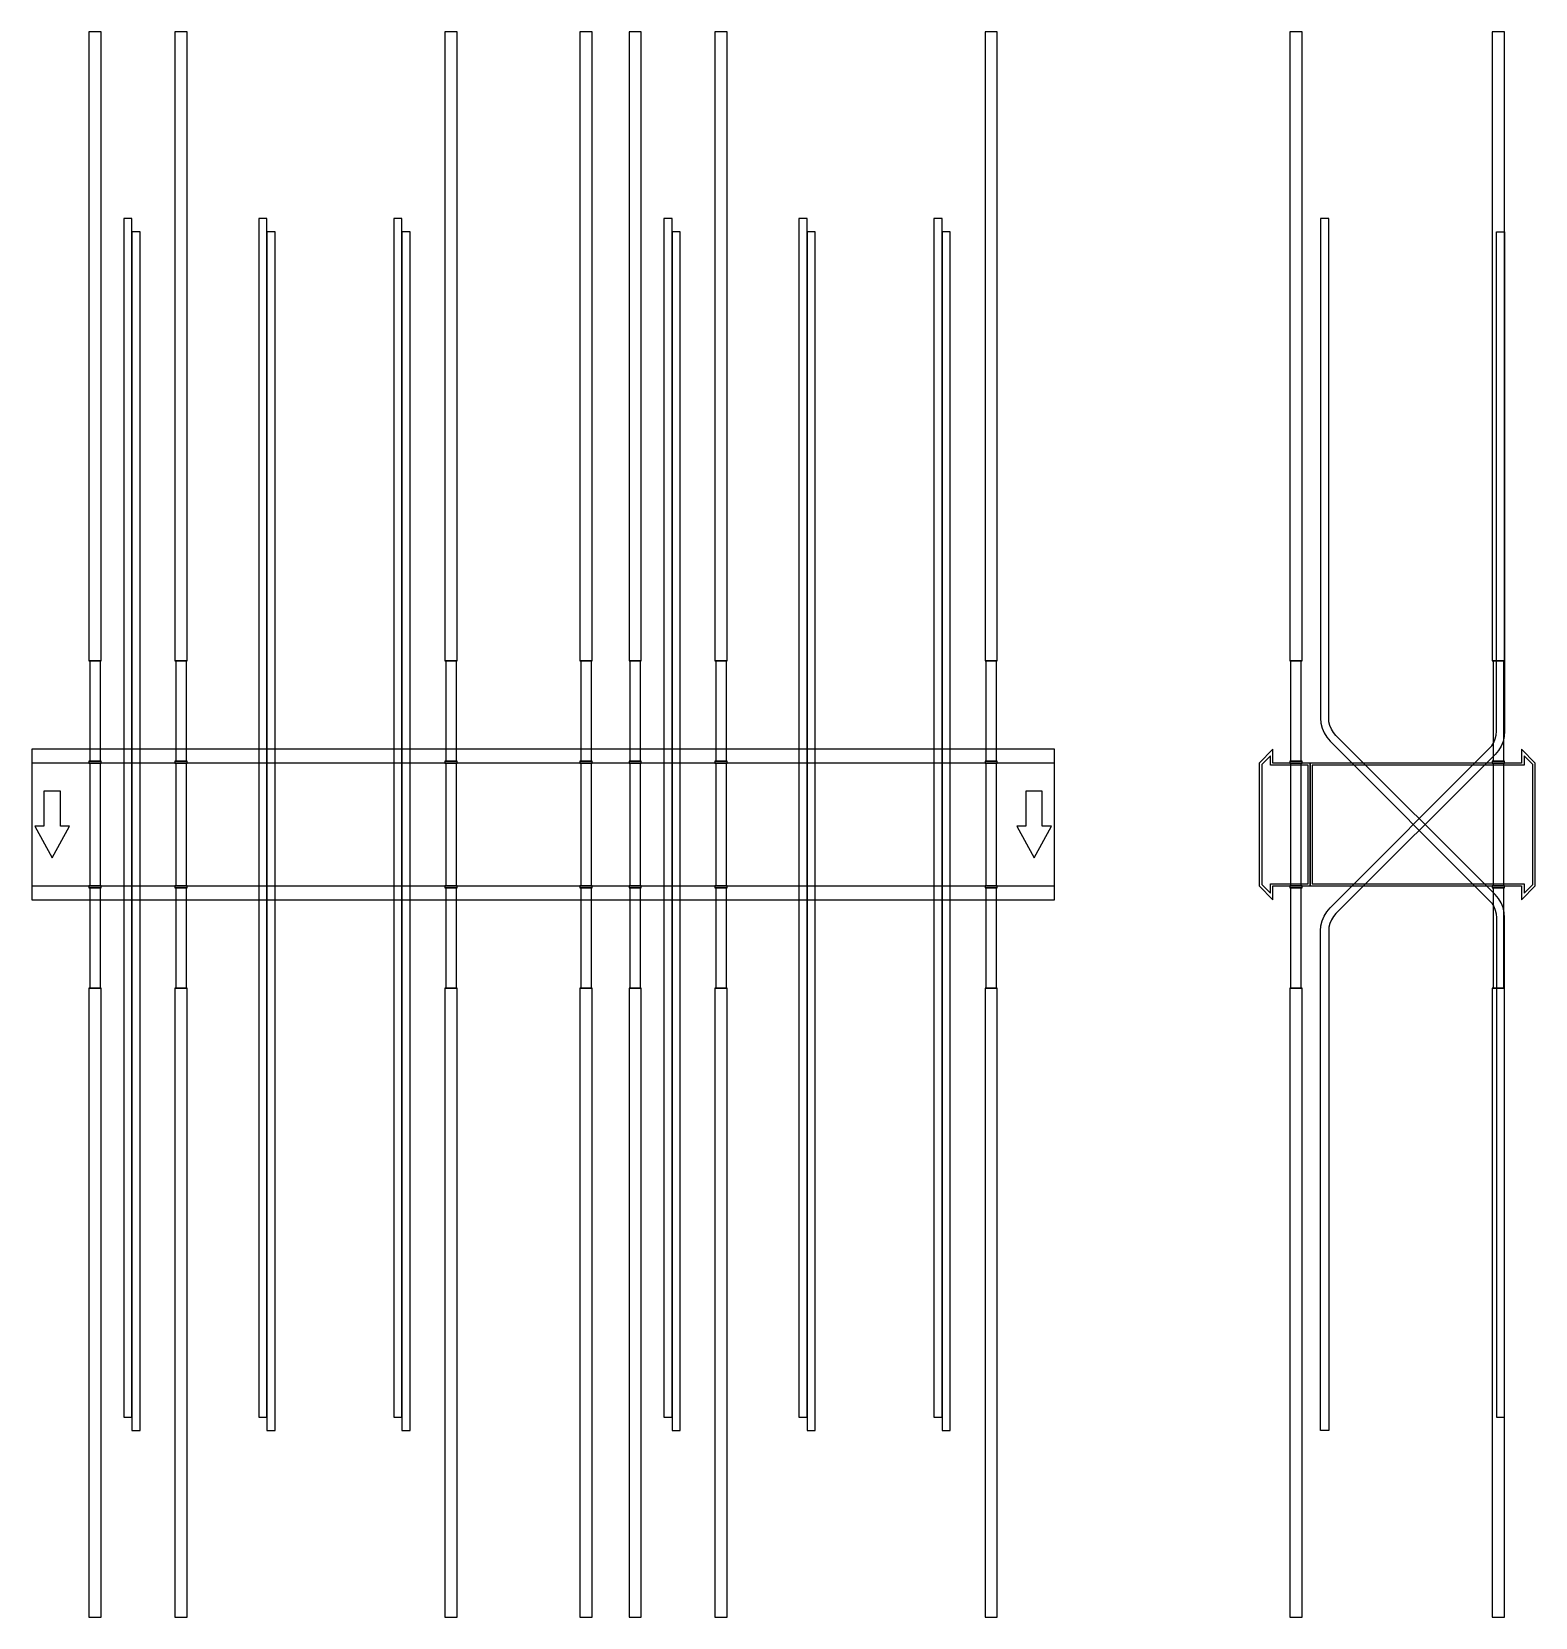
# Model space of a CAD drawing. Extents: x 0 to 1470, y -775 to 775.
import ezdxf

# ---------------------------------------------------------------- set-up
doc = ezdxf.new("R2010")
doc.units = 0
doc.layers.add('Halfen', color=7, linetype='CONTINUOUS')

msp = doc.modelspace()

# ---------------------------------------------------------------- linework, layer by layer
at = {"layer": 'Halfen', "color": 7}
for points in [[(68, 160), (68, 775), (56, 775), (56, 160)], [(152, 160), (152, 775), (140, 775), (140, 160)], [(416, 160), (416, 775), (404, 775), (404, 160)], [(548, 160), (548, 775), (536, 775), (536, 160)], [(596, 160), (596, 775), (584, 775), (584, 160)], [(680, 160), (680, 775), (668, 775), (668, 160)], [(944, 160), (944, 775), (932, 775), (932, 160)], [(1242, 160), (1242, 775), (1230, 775), (1230, 160)], [(1440, 160), (1440, 775), (1428, 775), (1428, 160)], [(98, -579.398), (98, 592.368), (90, 592.368), (90, -579.398)], [(230, -579.398), (230, 592.368), (222, 592.368), (222, -579.398)], [(362, -579.398), (362, 592.368), (354, 592.368), (354, -579.398)], [(626, -579.398), (626, 592.368), (618, 592.368), (618, -579.398)], [(758, -579.398), (758, 592.368), (750, 592.368), (750, -579.398)], [(890, -579.398), (890, 592.368), (882, 592.368), (882, -579.398)], [(1440, -579.398), (1440, -91.113), (1439.606, -86.107), (1438.434, -81.224), (1436.512, -76.585), (1433.889, -72.304), (1430.627, -68.485), (1275.029, 87.113), (1272.584, 89.976), (1270.616, 93.187), (1269.175, 96.667), (1268.295, 100.329), (1268, 104.083), (1268, 592.368), (1260, 592.368), (1260, 104.083), (1260.394, 99.077), (1261.566, 94.195), (1263.488, 89.556), (1266.111, 85.274), (1269.373, 81.456), (1424.971, -74.142), (1427.416, -77.006), (1429.384, -80.217), (1430.825, -83.696), (1431.705, -87.358), (1432, -91.113), (1432, -579.398)], [(106, -592.368), (106, 579.398), (98, 579.398), (98, -592.368)], [(238, -592.368), (238, 579.398), (230, 579.398), (230, -592.368)], [(370, -592.368), (370, 579.398), (362, 579.398), (362, -592.368)], [(634, -592.368), (634, 579.398), (626, 579.398), (626, -592.368)], [(766, -592.368), (766, 579.398), (758, 579.398), (758, -592.368)], [(898, -592.368), (898, 579.398), (890, 579.398), (890, -592.368)], [(1260, -592.368), (1260, -104.083), (1260.394, -99.077), (1261.566, -94.195), (1263.488, -89.556), (1266.111, -85.274), (1269.373, -81.456), (1424.971, 74.142), (1427.416, 77.006), (1429.384, 80.217), (1430.825, 83.696), (1431.705, 87.358), (1432, 91.113), (1432, 579.398), (1440, 579.398), (1440, 91.113), (1439.606, 86.107), (1438.434, 81.224), (1436.512, 76.585), (1433.889, 72.304), (1430.627, 68.485), (1275.029, -87.113), (1272.584, -89.976), (1270.616, -93.187), (1269.175, -96.667), (1268.295, -100.329), (1268, -104.083), (1268, -592.368)], [(67.25, 62), (67.25, 160), (56.75, 160), (56.75, 62)], [(151.25, 62), (151.25, 160), (140.75, 160), (140.75, 62)], [(415.25, 62), (415.25, 160), (404.75, 160), (404.75, 62)], [(547.25, 62), (547.25, 160), (536.75, 160), (536.75, 62)], [(595.25, 62), (595.25, 160), (584.75, 160), (584.75, 62)], [(679.25, 62), (679.25, 160), (668.75, 160), (668.75, 62)], [(943.25, 62), (943.25, 160), (932.75, 160), (932.75, 62)], [(1241.25, 62), (1241.25, 160), (1230.75, 160), (1230.75, 62)], [(1439.25, 62), (1439.25, 160), (1428.75, 160), (1428.75, 62)], [(0, -73.5), (1000, -73.5), (1000, 73.5), (0, 73.5)], [(68, 60), (68, 62), (56, 62), (56, 60)], [(152, 60), (152, 62), (140, 62), (140, 60)], [(416, 60), (416, 62), (404, 62), (404, 60)], [(548, 60), (548, 62), (536, 62), (536, 60)], [(596, 60), (596, 62), (584, 62), (584, 60)], [(680, 60), (680, 62), (668, 62), (668, 60)], [(944, 60), (944, 62), (932, 62), (932, 60)], [(1250, -60), (1250, 60), (1213.5, 60), (1213.5, 73.5), (1200, 60), (1200, -60), (1213.5, -73.5), (1213.5, -60)], [(1248, -58), (1248, 58), (1211, 58), (1211, 67.25), (1202.5, 58.75), (1202.5, -58.75), (1211, -67.25), (1211, -58)], [(1242, 60), (1242, 62), (1230, 62), (1230, 60)], [(1470, -60), (1470, 60), (1456.5, 73.5), (1456.5, 60), (1250, 60), (1250, -60), (1456.5, -60), (1456.5, -73.5)], [(1467.5, -58.75), (1467.5, 58.75), (1459, 67.25), (1459, 58), (1252, 58), (1252, -58), (1459, -58), (1459, -67.25)], [(1440, 60), (1440, 62), (1428, 62), (1428, 60)], [(0, -60), (1000, -60), (1000, 60), (0, 60)], [(67.25, -60), (67.25, 60), (56.75, 60), (56.75, -60)], [(151.25, -60), (151.25, 60), (140.75, 60), (140.75, -60)], [(415.25, -60), (415.25, 60), (404.75, 60), (404.75, -60)], [(547.25, -60), (547.25, 60), (536.75, 60), (536.75, -60)], [(595.25, -60), (595.25, 60), (584.75, 60), (584.75, -60)], [(679.25, -60), (679.25, 60), (668.75, 60), (668.75, -60)], [(943.25, -60), (943.25, 60), (932.75, 60), (932.75, -60)], [(1241.25, -60), (1241.25, 60), (1230.75, 60), (1230.75, -60)], [(1439.25, -60), (1439.25, 60), (1428.75, 60), (1428.75, -60)], [(20, -32.5), (37, -1.5), (28, -1.5), (28, 32.5), (12, 32.5), (12, -1.5), (3, -1.5)], [(980, -32.5), (997, -1.5), (988, -1.5), (988, 32.5), (972, 32.5), (972, -1.5), (963, -1.5)], [(68, -62), (68, -60), (56, -60), (56, -62)], [(67.25, -160), (67.25, -62), (56.75, -62), (56.75, -160)], [(152, -62), (152, -60), (140, -60), (140, -62)], [(151.25, -160), (151.25, -62), (140.75, -62), (140.75, -160)], [(416, -62), (416, -60), (404, -60), (404, -62)], [(415.25, -160), (415.25, -62), (404.75, -62), (404.75, -160)], [(548, -62), (548, -60), (536, -60), (536, -62)], [(547.25, -160), (547.25, -62), (536.75, -62), (536.75, -160)], [(596, -62), (596, -60), (584, -60), (584, -62)], [(595.25, -160), (595.25, -62), (584.75, -62), (584.75, -160)], [(680, -62), (680, -60), (668, -60), (668, -62)], [(679.25, -160), (679.25, -62), (668.75, -62), (668.75, -160)], [(944, -62), (944, -60), (932, -60), (932, -62)], [(943.25, -160), (943.25, -62), (932.75, -62), (932.75, -160)], [(1242, -62), (1242, -60), (1230, -60), (1230, -62)], [(1241.25, -160), (1241.25, -62), (1230.75, -62), (1230.75, -160)], [(1440, -62), (1440, -60), (1428, -60), (1428, -62)], [(1439.25, -160), (1439.25, -62), (1428.75, -62), (1428.75, -160)], [(68, -775), (68, -160), (56, -160), (56, -775)], [(152, -775), (152, -160), (140, -160), (140, -775)], [(416, -775), (416, -160), (404, -160), (404, -775)], [(548, -775), (548, -160), (536, -160), (536, -775)], [(596, -775), (596, -160), (584, -160), (584, -775)], [(680, -775), (680, -160), (668, -160), (668, -775)], [(944, -775), (944, -160), (932, -160), (932, -775)], [(1242, -775), (1242, -160), (1230, -160), (1230, -775)], [(1440, -775), (1440, -160), (1428, -160), (1428, -775)]]:
    msp.add_lwpolyline(points, close=True, dxfattribs=at)

doc.saveas('drawing.dxf')
